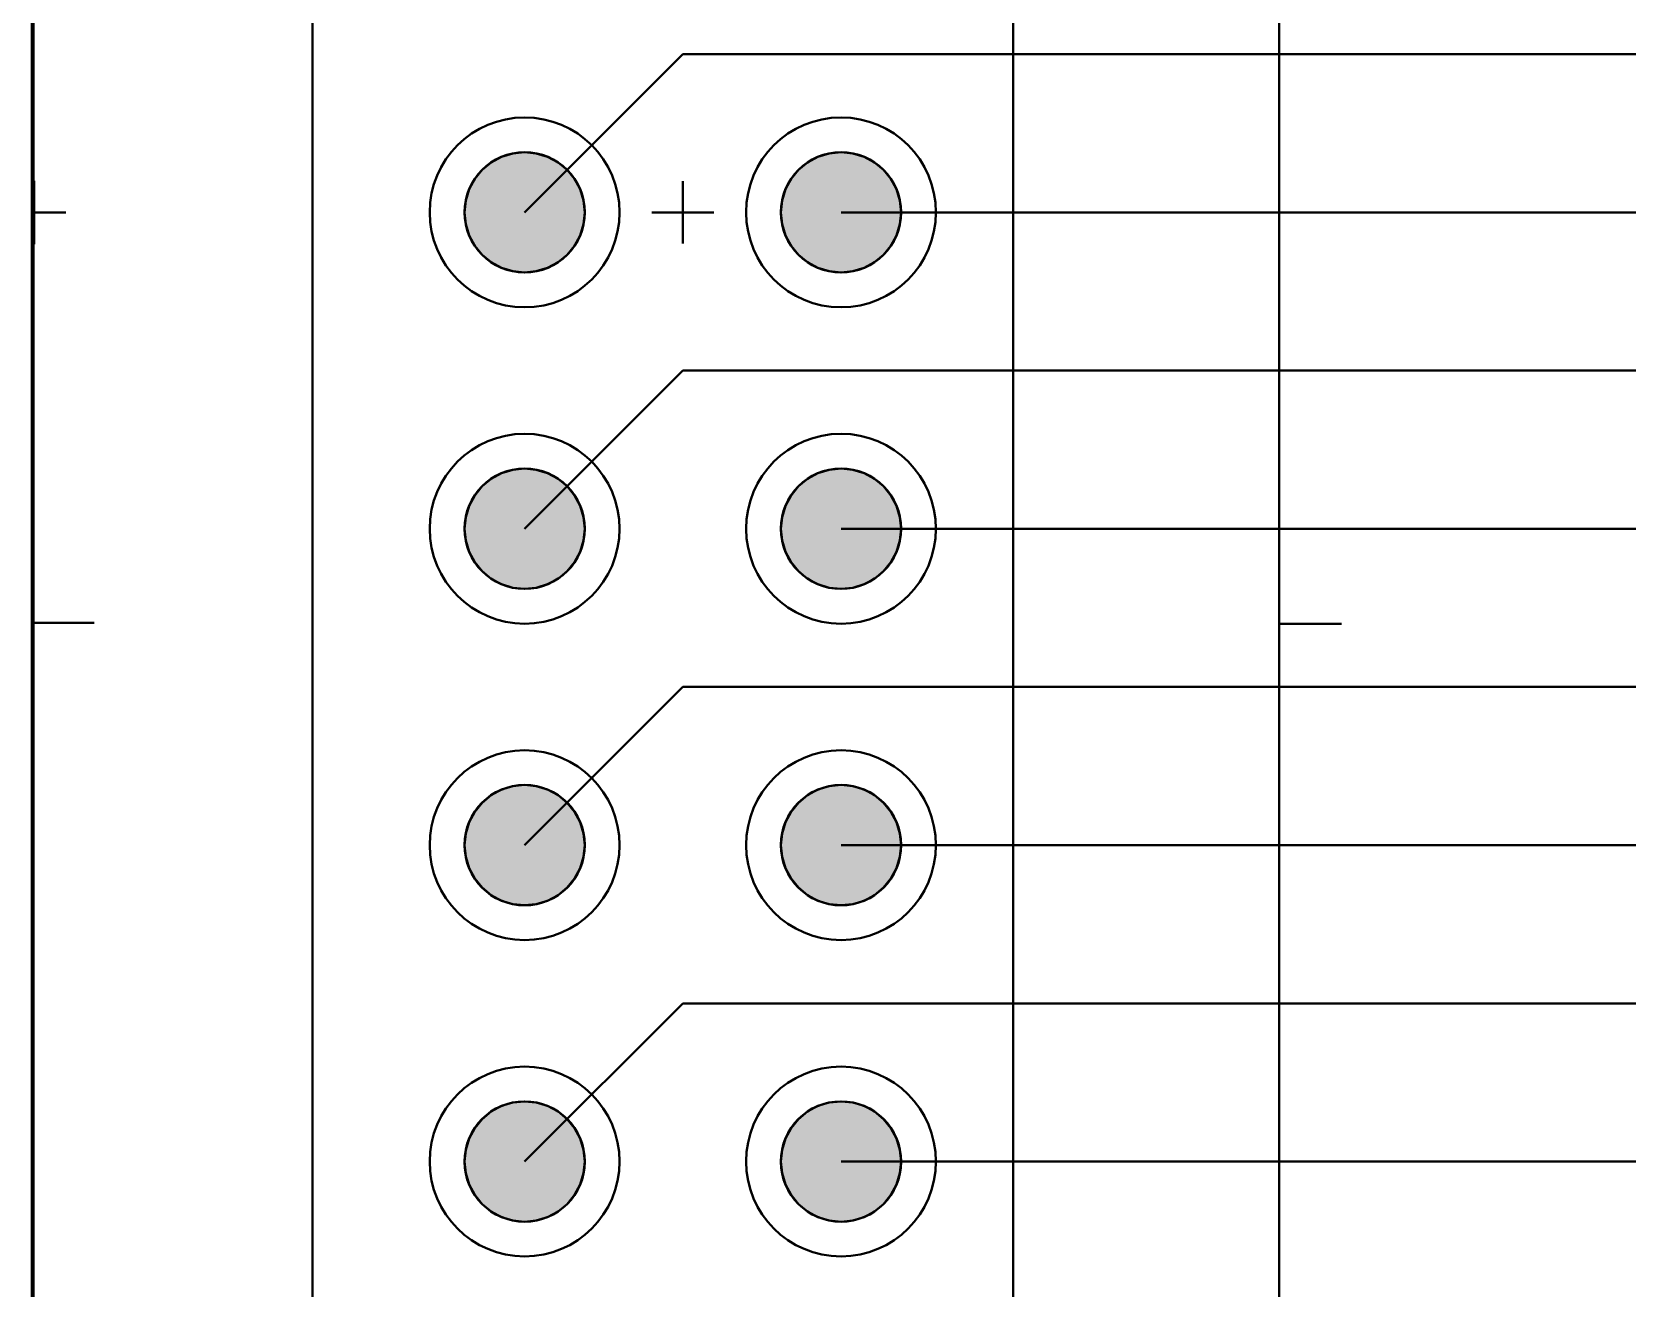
# Model space of a CAD drawing. Header units: millimetres. Extents: x 3 to 68, y 3.3 to 83.4.
# Drawn here: x 2.96 to 15.77, y 38 to 48.08 of the extents above; entities that cross this region are included whole.
import ezdxf

# ---------------------------------------------------------------- set-up
doc = ezdxf.new("R2010")
doc.units = ezdxf.units.MM
for name, color, linetype in [('bottom_copper', 7, 'Continuous'), ('bottom_silk', 7, 'Continuous'), ('drill_plated', 7, 'Continuous'), ('outline', 7, 'Continuous'), ('top_copper', 7, 'Continuous'), ('top_silk', 7, 'Continuous')]:
    doc.layers.add(name, color=color, linetype=linetype)

msp = doc.modelspace()

# ---------------------------------------------------------------- hatches: boundary and pattern name
at = {"layer": 'bottom_copper', "lineweight": 40}
for points in [[(7.389, 46.542), (7.362, 46.451), (7.317, 46.368), (7.257, 46.295), (7.184, 46.235), (7.101, 46.19), (7.01, 46.163), (6.916, 46.153), (6.822, 46.163), (6.731, 46.19), (6.648, 46.235), (6.575, 46.295), (6.515, 46.368), (6.47, 46.451), (6.443, 46.542), (6.433, 46.636), (6.443, 46.73), (6.47, 46.821), (6.515, 46.904), (6.575, 46.977), (6.648, 47.037), (6.731, 47.082), (6.822, 47.109), (6.916, 47.119), (7.01, 47.109), (7.101, 47.082), (7.184, 47.037), (7.257, 46.977), (7.317, 46.904), (7.362, 46.821), (7.389, 46.73), (7.399, 46.636), (7.389, 46.542)], [(9.929, 46.542), (9.902, 46.451), (9.857, 46.368), (9.797, 46.295), (9.724, 46.235), (9.641, 46.19), (9.55, 46.163), (9.456, 46.153), (9.362, 46.163), (9.271, 46.19), (9.188, 46.235), (9.115, 46.295), (9.055, 46.368), (9.01, 46.451), (8.983, 46.542), (8.973, 46.636), (8.983, 46.73), (9.01, 46.821), (9.055, 46.904), (9.115, 46.977), (9.188, 47.037), (9.271, 47.082), (9.362, 47.109), (9.456, 47.119), (9.55, 47.109), (9.641, 47.082), (9.724, 47.037), (9.797, 46.977), (9.857, 46.904), (9.902, 46.821), (9.929, 46.73), (9.939, 46.636), (9.929, 46.542)], [(7.389, 44.002), (7.362, 43.911), (7.317, 43.828), (7.257, 43.755), (7.184, 43.695), (7.101, 43.65), (7.01, 43.623), (6.916, 43.613), (6.822, 43.623), (6.731, 43.65), (6.648, 43.695), (6.575, 43.755), (6.515, 43.828), (6.47, 43.911), (6.443, 44.002), (6.433, 44.096), (6.443, 44.19), (6.47, 44.281), (6.515, 44.364), (6.575, 44.437), (6.648, 44.497), (6.731, 44.542), (6.822, 44.569), (6.916, 44.579), (7.01, 44.569), (7.101, 44.542), (7.184, 44.497), (7.257, 44.437), (7.317, 44.364), (7.362, 44.281), (7.389, 44.19), (7.399, 44.096), (7.389, 44.002)], [(9.929, 44.002), (9.902, 43.911), (9.857, 43.828), (9.797, 43.755), (9.724, 43.695), (9.641, 43.65), (9.55, 43.623), (9.456, 43.613), (9.362, 43.623), (9.271, 43.65), (9.188, 43.695), (9.115, 43.755), (9.055, 43.828), (9.01, 43.911), (8.983, 44.002), (8.973, 44.096), (8.983, 44.19), (9.01, 44.281), (9.055, 44.364), (9.115, 44.437), (9.188, 44.497), (9.271, 44.542), (9.362, 44.569), (9.456, 44.579), (9.55, 44.569), (9.641, 44.542), (9.724, 44.497), (9.797, 44.437), (9.857, 44.364), (9.902, 44.281), (9.929, 44.19), (9.939, 44.096), (9.929, 44.002)], [(7.389, 41.462), (7.362, 41.371), (7.317, 41.288), (7.257, 41.215), (7.184, 41.155), (7.101, 41.11), (7.01, 41.083), (6.916, 41.073), (6.822, 41.083), (6.731, 41.11), (6.648, 41.155), (6.575, 41.215), (6.515, 41.288), (6.47, 41.371), (6.443, 41.462), (6.433, 41.556), (6.443, 41.65), (6.47, 41.741), (6.515, 41.824), (6.575, 41.897), (6.648, 41.957), (6.731, 42.002), (6.822, 42.029), (6.916, 42.039), (7.01, 42.029), (7.101, 42.002), (7.184, 41.957), (7.257, 41.897), (7.317, 41.824), (7.362, 41.741), (7.389, 41.65), (7.399, 41.556), (7.389, 41.462)], [(9.929, 41.462), (9.902, 41.371), (9.857, 41.288), (9.797, 41.215), (9.724, 41.155), (9.641, 41.11), (9.55, 41.083), (9.456, 41.073), (9.362, 41.083), (9.271, 41.11), (9.188, 41.155), (9.115, 41.215), (9.055, 41.288), (9.01, 41.371), (8.983, 41.462), (8.973, 41.556), (8.983, 41.65), (9.01, 41.741), (9.055, 41.824), (9.115, 41.897), (9.188, 41.957), (9.271, 42.002), (9.362, 42.029), (9.456, 42.039), (9.55, 42.029), (9.641, 42.002), (9.724, 41.957), (9.797, 41.897), (9.857, 41.824), (9.902, 41.741), (9.929, 41.65), (9.939, 41.556), (9.929, 41.462)], [(7.389, 38.922), (7.362, 38.831), (7.317, 38.748), (7.257, 38.675), (7.184, 38.615), (7.101, 38.57), (7.01, 38.543), (6.916, 38.533), (6.822, 38.543), (6.731, 38.57), (6.648, 38.615), (6.575, 38.675), (6.515, 38.748), (6.47, 38.831), (6.443, 38.922), (6.433, 39.016), (6.443, 39.11), (6.47, 39.201), (6.515, 39.284), (6.575, 39.357), (6.648, 39.417), (6.731, 39.462), (6.822, 39.489), (6.916, 39.499), (7.01, 39.489), (7.101, 39.462), (7.184, 39.417), (7.257, 39.357), (7.317, 39.284), (7.362, 39.201), (7.389, 39.11), (7.399, 39.016), (7.389, 38.922)], [(9.929, 38.922), (9.902, 38.831), (9.857, 38.748), (9.797, 38.675), (9.724, 38.615), (9.641, 38.57), (9.55, 38.543), (9.456, 38.533), (9.362, 38.543), (9.271, 38.57), (9.188, 38.615), (9.115, 38.675), (9.055, 38.748), (9.01, 38.831), (8.983, 38.922), (8.973, 39.016), (8.983, 39.11), (9.01, 39.201), (9.055, 39.284), (9.115, 39.357), (9.188, 39.417), (9.271, 39.462), (9.362, 39.489), (9.456, 39.499), (9.55, 39.489), (9.641, 39.462), (9.724, 39.417), (9.797, 39.357), (9.857, 39.284), (9.902, 39.201), (9.929, 39.11), (9.939, 39.016), (9.929, 38.922)]]:
    msp.add_hatch(color=7, dxfattribs=at).paths.add_polyline_path(points, flags=0)
at = {"layer": 'drill_plated', "lineweight": 40}
for points in [[(7.389, 46.542), (7.362, 46.451), (7.317, 46.368), (7.257, 46.295), (7.184, 46.235), (7.101, 46.19), (7.01, 46.163), (6.916, 46.153), (6.822, 46.163), (6.731, 46.19), (6.648, 46.235), (6.575, 46.295), (6.515, 46.368), (6.47, 46.451), (6.443, 46.542), (6.433, 46.636), (6.443, 46.73), (6.47, 46.821), (6.515, 46.904), (6.575, 46.977), (6.648, 47.037), (6.731, 47.082), (6.822, 47.109), (6.916, 47.119), (7.01, 47.109), (7.101, 47.082), (7.184, 47.037), (7.257, 46.977), (7.317, 46.904), (7.362, 46.821), (7.389, 46.73), (7.399, 46.636), (7.389, 46.542)], [(9.929, 46.542), (9.902, 46.451), (9.857, 46.368), (9.797, 46.295), (9.724, 46.235), (9.641, 46.19), (9.55, 46.163), (9.456, 46.153), (9.362, 46.163), (9.271, 46.19), (9.188, 46.235), (9.115, 46.295), (9.055, 46.368), (9.01, 46.451), (8.983, 46.542), (8.973, 46.636), (8.983, 46.73), (9.01, 46.821), (9.055, 46.904), (9.115, 46.977), (9.188, 47.037), (9.271, 47.082), (9.362, 47.109), (9.456, 47.119), (9.55, 47.109), (9.641, 47.082), (9.724, 47.037), (9.797, 46.977), (9.857, 46.904), (9.902, 46.821), (9.929, 46.73), (9.939, 46.636), (9.929, 46.542)], [(7.389, 44.002), (7.362, 43.911), (7.317, 43.828), (7.257, 43.755), (7.184, 43.695), (7.101, 43.65), (7.01, 43.623), (6.916, 43.613), (6.822, 43.623), (6.731, 43.65), (6.648, 43.695), (6.575, 43.755), (6.515, 43.828), (6.47, 43.911), (6.443, 44.002), (6.433, 44.096), (6.443, 44.19), (6.47, 44.281), (6.515, 44.364), (6.575, 44.437), (6.648, 44.497), (6.731, 44.542), (6.822, 44.569), (6.916, 44.579), (7.01, 44.569), (7.101, 44.542), (7.184, 44.497), (7.257, 44.437), (7.317, 44.364), (7.362, 44.281), (7.389, 44.19), (7.399, 44.096), (7.389, 44.002)], [(9.929, 44.002), (9.902, 43.911), (9.857, 43.828), (9.797, 43.755), (9.724, 43.695), (9.641, 43.65), (9.55, 43.623), (9.456, 43.613), (9.362, 43.623), (9.271, 43.65), (9.188, 43.695), (9.115, 43.755), (9.055, 43.828), (9.01, 43.911), (8.983, 44.002), (8.973, 44.096), (8.983, 44.19), (9.01, 44.281), (9.055, 44.364), (9.115, 44.437), (9.188, 44.497), (9.271, 44.542), (9.362, 44.569), (9.456, 44.579), (9.55, 44.569), (9.641, 44.542), (9.724, 44.497), (9.797, 44.437), (9.857, 44.364), (9.902, 44.281), (9.929, 44.19), (9.939, 44.096), (9.929, 44.002)], [(7.389, 41.462), (7.362, 41.371), (7.317, 41.288), (7.257, 41.215), (7.184, 41.155), (7.101, 41.11), (7.01, 41.083), (6.916, 41.073), (6.822, 41.083), (6.731, 41.11), (6.648, 41.155), (6.575, 41.215), (6.515, 41.288), (6.47, 41.371), (6.443, 41.462), (6.433, 41.556), (6.443, 41.65), (6.47, 41.741), (6.515, 41.824), (6.575, 41.897), (6.648, 41.957), (6.731, 42.002), (6.822, 42.029), (6.916, 42.039), (7.01, 42.029), (7.101, 42.002), (7.184, 41.957), (7.257, 41.897), (7.317, 41.824), (7.362, 41.741), (7.389, 41.65), (7.399, 41.556), (7.389, 41.462)], [(9.929, 41.462), (9.902, 41.371), (9.857, 41.288), (9.797, 41.215), (9.724, 41.155), (9.641, 41.11), (9.55, 41.083), (9.456, 41.073), (9.362, 41.083), (9.271, 41.11), (9.188, 41.155), (9.115, 41.215), (9.055, 41.288), (9.01, 41.371), (8.983, 41.462), (8.973, 41.556), (8.983, 41.65), (9.01, 41.741), (9.055, 41.824), (9.115, 41.897), (9.188, 41.957), (9.271, 42.002), (9.362, 42.029), (9.456, 42.039), (9.55, 42.029), (9.641, 42.002), (9.724, 41.957), (9.797, 41.897), (9.857, 41.824), (9.902, 41.741), (9.929, 41.65), (9.939, 41.556), (9.929, 41.462)], [(7.389, 38.922), (7.362, 38.831), (7.317, 38.748), (7.257, 38.675), (7.184, 38.615), (7.101, 38.57), (7.01, 38.543), (6.916, 38.533), (6.822, 38.543), (6.731, 38.57), (6.648, 38.615), (6.575, 38.675), (6.515, 38.748), (6.47, 38.831), (6.443, 38.922), (6.433, 39.016), (6.443, 39.11), (6.47, 39.201), (6.515, 39.284), (6.575, 39.357), (6.648, 39.417), (6.731, 39.462), (6.822, 39.489), (6.916, 39.499), (7.01, 39.489), (7.101, 39.462), (7.184, 39.417), (7.257, 39.357), (7.317, 39.284), (7.362, 39.201), (7.389, 39.11), (7.399, 39.016), (7.389, 38.922)], [(9.929, 38.922), (9.902, 38.831), (9.857, 38.748), (9.797, 38.675), (9.724, 38.615), (9.641, 38.57), (9.55, 38.543), (9.456, 38.533), (9.362, 38.543), (9.271, 38.57), (9.188, 38.615), (9.115, 38.675), (9.055, 38.748), (9.01, 38.831), (8.983, 38.922), (8.973, 39.016), (8.983, 39.11), (9.01, 39.201), (9.055, 39.284), (9.115, 39.357), (9.188, 39.417), (9.271, 39.462), (9.362, 39.489), (9.456, 39.499), (9.55, 39.489), (9.641, 39.462), (9.724, 39.417), (9.797, 39.357), (9.857, 39.284), (9.902, 39.201), (9.929, 39.11), (9.939, 39.016), (9.929, 38.922)]]:
    msp.add_hatch(color=7, dxfattribs=at).paths.add_polyline_path(points, flags=0)
at = {"layer": 'top_copper', "lineweight": 40}
for points in [[(7.389, 46.542), (7.362, 46.451), (7.317, 46.368), (7.257, 46.295), (7.184, 46.235), (7.101, 46.19), (7.01, 46.163), (6.916, 46.153), (6.822, 46.163), (6.731, 46.19), (6.648, 46.235), (6.575, 46.295), (6.515, 46.368), (6.47, 46.451), (6.443, 46.542), (6.433, 46.636), (6.443, 46.73), (6.47, 46.821), (6.515, 46.904), (6.575, 46.977), (6.648, 47.037), (6.731, 47.082), (6.822, 47.109), (6.916, 47.119), (7.01, 47.109), (7.101, 47.082), (7.184, 47.037), (7.257, 46.977), (7.317, 46.904), (7.362, 46.821), (7.389, 46.73), (7.399, 46.636), (7.389, 46.542)], [(9.929, 46.542), (9.902, 46.451), (9.857, 46.368), (9.797, 46.295), (9.724, 46.235), (9.641, 46.19), (9.55, 46.163), (9.456, 46.153), (9.362, 46.163), (9.271, 46.19), (9.188, 46.235), (9.115, 46.295), (9.055, 46.368), (9.01, 46.451), (8.983, 46.542), (8.973, 46.636), (8.983, 46.73), (9.01, 46.821), (9.055, 46.904), (9.115, 46.977), (9.188, 47.037), (9.271, 47.082), (9.362, 47.109), (9.456, 47.119), (9.55, 47.109), (9.641, 47.082), (9.724, 47.037), (9.797, 46.977), (9.857, 46.904), (9.902, 46.821), (9.929, 46.73), (9.939, 46.636), (9.929, 46.542)], [(7.389, 44.002), (7.362, 43.911), (7.317, 43.828), (7.257, 43.755), (7.184, 43.695), (7.101, 43.65), (7.01, 43.623), (6.916, 43.613), (6.822, 43.623), (6.731, 43.65), (6.648, 43.695), (6.575, 43.755), (6.515, 43.828), (6.47, 43.911), (6.443, 44.002), (6.433, 44.096), (6.443, 44.19), (6.47, 44.281), (6.515, 44.364), (6.575, 44.437), (6.648, 44.497), (6.731, 44.542), (6.822, 44.569), (6.916, 44.579), (7.01, 44.569), (7.101, 44.542), (7.184, 44.497), (7.257, 44.437), (7.317, 44.364), (7.362, 44.281), (7.389, 44.19), (7.399, 44.096), (7.389, 44.002)], [(9.929, 44.002), (9.902, 43.911), (9.857, 43.828), (9.797, 43.755), (9.724, 43.695), (9.641, 43.65), (9.55, 43.623), (9.456, 43.613), (9.362, 43.623), (9.271, 43.65), (9.188, 43.695), (9.115, 43.755), (9.055, 43.828), (9.01, 43.911), (8.983, 44.002), (8.973, 44.096), (8.983, 44.19), (9.01, 44.281), (9.055, 44.364), (9.115, 44.437), (9.188, 44.497), (9.271, 44.542), (9.362, 44.569), (9.456, 44.579), (9.55, 44.569), (9.641, 44.542), (9.724, 44.497), (9.797, 44.437), (9.857, 44.364), (9.902, 44.281), (9.929, 44.19), (9.939, 44.096), (9.929, 44.002)], [(7.389, 41.462), (7.362, 41.371), (7.317, 41.288), (7.257, 41.215), (7.184, 41.155), (7.101, 41.11), (7.01, 41.083), (6.916, 41.073), (6.822, 41.083), (6.731, 41.11), (6.648, 41.155), (6.575, 41.215), (6.515, 41.288), (6.47, 41.371), (6.443, 41.462), (6.433, 41.556), (6.443, 41.65), (6.47, 41.741), (6.515, 41.824), (6.575, 41.897), (6.648, 41.957), (6.731, 42.002), (6.822, 42.029), (6.916, 42.039), (7.01, 42.029), (7.101, 42.002), (7.184, 41.957), (7.257, 41.897), (7.317, 41.824), (7.362, 41.741), (7.389, 41.65), (7.399, 41.556), (7.389, 41.462)], [(9.929, 41.462), (9.902, 41.371), (9.857, 41.288), (9.797, 41.215), (9.724, 41.155), (9.641, 41.11), (9.55, 41.083), (9.456, 41.073), (9.362, 41.083), (9.271, 41.11), (9.188, 41.155), (9.115, 41.215), (9.055, 41.288), (9.01, 41.371), (8.983, 41.462), (8.973, 41.556), (8.983, 41.65), (9.01, 41.741), (9.055, 41.824), (9.115, 41.897), (9.188, 41.957), (9.271, 42.002), (9.362, 42.029), (9.456, 42.039), (9.55, 42.029), (9.641, 42.002), (9.724, 41.957), (9.797, 41.897), (9.857, 41.824), (9.902, 41.741), (9.929, 41.65), (9.939, 41.556), (9.929, 41.462)], [(7.389, 38.922), (7.362, 38.831), (7.317, 38.748), (7.257, 38.675), (7.184, 38.615), (7.101, 38.57), (7.01, 38.543), (6.916, 38.533), (6.822, 38.543), (6.731, 38.57), (6.648, 38.615), (6.575, 38.675), (6.515, 38.748), (6.47, 38.831), (6.443, 38.922), (6.433, 39.016), (6.443, 39.11), (6.47, 39.201), (6.515, 39.284), (6.575, 39.357), (6.648, 39.417), (6.731, 39.462), (6.822, 39.489), (6.916, 39.499), (7.01, 39.489), (7.101, 39.462), (7.184, 39.417), (7.257, 39.357), (7.317, 39.284), (7.362, 39.201), (7.389, 39.11), (7.399, 39.016), (7.389, 38.922)], [(9.929, 38.922), (9.902, 38.831), (9.857, 38.748), (9.797, 38.675), (9.724, 38.615), (9.641, 38.57), (9.55, 38.543), (9.456, 38.533), (9.362, 38.543), (9.271, 38.57), (9.188, 38.615), (9.115, 38.675), (9.055, 38.748), (9.01, 38.831), (8.983, 38.922), (8.973, 39.016), (8.983, 39.11), (9.01, 39.201), (9.055, 39.284), (9.115, 39.357), (9.188, 39.417), (9.271, 39.462), (9.362, 39.489), (9.456, 39.499), (9.55, 39.489), (9.641, 39.462), (9.724, 39.417), (9.797, 39.357), (9.857, 39.284), (9.902, 39.201), (9.929, 39.11), (9.939, 39.016), (9.929, 38.922)]]:
    msp.add_hatch(color=7, dxfattribs=at).paths.add_polyline_path(points, flags=0)

# ---------------------------------------------------------------- linework, layer by layer
at = {"layer": 'bottom_copper', "color": 7, "lineweight": 40}
for points in [[(7.389, 46.542), (7.362, 46.451), (7.317, 46.368), (7.257, 46.295), (7.184, 46.235), (7.101, 46.19), (7.01, 46.163), (6.916, 46.153), (6.822, 46.163), (6.731, 46.19), (6.648, 46.235), (6.575, 46.295), (6.515, 46.368), (6.47, 46.451), (6.443, 46.542), (6.433, 46.636), (6.443, 46.73), (6.47, 46.821), (6.515, 46.904), (6.575, 46.977), (6.648, 47.037), (6.731, 47.082), (6.822, 47.109), (6.916, 47.119), (7.01, 47.109), (7.101, 47.082), (7.184, 47.037), (7.257, 46.977), (7.317, 46.904), (7.362, 46.821), (7.389, 46.73), (7.399, 46.636), (7.389, 46.542)], [(9.929, 46.542), (9.902, 46.451), (9.857, 46.368), (9.797, 46.295), (9.724, 46.235), (9.641, 46.19), (9.55, 46.163), (9.456, 46.153), (9.362, 46.163), (9.271, 46.19), (9.188, 46.235), (9.115, 46.295), (9.055, 46.368), (9.01, 46.451), (8.983, 46.542), (8.973, 46.636), (8.983, 46.73), (9.01, 46.821), (9.055, 46.904), (9.115, 46.977), (9.188, 47.037), (9.271, 47.082), (9.362, 47.109), (9.456, 47.119), (9.55, 47.109), (9.641, 47.082), (9.724, 47.037), (9.797, 46.977), (9.857, 46.904), (9.902, 46.821), (9.929, 46.73), (9.939, 46.636), (9.929, 46.542)], [(7.389, 44.002), (7.362, 43.911), (7.317, 43.828), (7.257, 43.755), (7.184, 43.695), (7.101, 43.65), (7.01, 43.623), (6.916, 43.613), (6.822, 43.623), (6.731, 43.65), (6.648, 43.695), (6.575, 43.755), (6.515, 43.828), (6.47, 43.911), (6.443, 44.002), (6.433, 44.096), (6.443, 44.19), (6.47, 44.281), (6.515, 44.364), (6.575, 44.437), (6.648, 44.497), (6.731, 44.542), (6.822, 44.569), (6.916, 44.579), (7.01, 44.569), (7.101, 44.542), (7.184, 44.497), (7.257, 44.437), (7.317, 44.364), (7.362, 44.281), (7.389, 44.19), (7.399, 44.096), (7.389, 44.002)], [(9.929, 44.002), (9.902, 43.911), (9.857, 43.828), (9.797, 43.755), (9.724, 43.695), (9.641, 43.65), (9.55, 43.623), (9.456, 43.613), (9.362, 43.623), (9.271, 43.65), (9.188, 43.695), (9.115, 43.755), (9.055, 43.828), (9.01, 43.911), (8.983, 44.002), (8.973, 44.096), (8.983, 44.19), (9.01, 44.281), (9.055, 44.364), (9.115, 44.437), (9.188, 44.497), (9.271, 44.542), (9.362, 44.569), (9.456, 44.579), (9.55, 44.569), (9.641, 44.542), (9.724, 44.497), (9.797, 44.437), (9.857, 44.364), (9.902, 44.281), (9.929, 44.19), (9.939, 44.096), (9.929, 44.002)], [(7.389, 41.462), (7.362, 41.371), (7.317, 41.288), (7.257, 41.215), (7.184, 41.155), (7.101, 41.11), (7.01, 41.083), (6.916, 41.073), (6.822, 41.083), (6.731, 41.11), (6.648, 41.155), (6.575, 41.215), (6.515, 41.288), (6.47, 41.371), (6.443, 41.462), (6.433, 41.556), (6.443, 41.65), (6.47, 41.741), (6.515, 41.824), (6.575, 41.897), (6.648, 41.957), (6.731, 42.002), (6.822, 42.029), (6.916, 42.039), (7.01, 42.029), (7.101, 42.002), (7.184, 41.957), (7.257, 41.897), (7.317, 41.824), (7.362, 41.741), (7.389, 41.65), (7.399, 41.556), (7.389, 41.462)], [(9.929, 41.462), (9.902, 41.371), (9.857, 41.288), (9.797, 41.215), (9.724, 41.155), (9.641, 41.11), (9.55, 41.083), (9.456, 41.073), (9.362, 41.083), (9.271, 41.11), (9.188, 41.155), (9.115, 41.215), (9.055, 41.288), (9.01, 41.371), (8.983, 41.462), (8.973, 41.556), (8.983, 41.65), (9.01, 41.741), (9.055, 41.824), (9.115, 41.897), (9.188, 41.957), (9.271, 42.002), (9.362, 42.029), (9.456, 42.039), (9.55, 42.029), (9.641, 42.002), (9.724, 41.957), (9.797, 41.897), (9.857, 41.824), (9.902, 41.741), (9.929, 41.65), (9.939, 41.556), (9.929, 41.462)], [(7.389, 38.922), (7.362, 38.831), (7.317, 38.748), (7.257, 38.675), (7.184, 38.615), (7.101, 38.57), (7.01, 38.543), (6.916, 38.533), (6.822, 38.543), (6.731, 38.57), (6.648, 38.615), (6.575, 38.675), (6.515, 38.748), (6.47, 38.831), (6.443, 38.922), (6.433, 39.016), (6.443, 39.11), (6.47, 39.201), (6.515, 39.284), (6.575, 39.357), (6.648, 39.417), (6.731, 39.462), (6.822, 39.489), (6.916, 39.499), (7.01, 39.489), (7.101, 39.462), (7.184, 39.417), (7.257, 39.357), (7.317, 39.284), (7.362, 39.201), (7.389, 39.11), (7.399, 39.016), (7.389, 38.922)], [(9.929, 38.922), (9.902, 38.831), (9.857, 38.748), (9.797, 38.675), (9.724, 38.615), (9.641, 38.57), (9.55, 38.543), (9.456, 38.533), (9.362, 38.543), (9.271, 38.57), (9.188, 38.615), (9.115, 38.675), (9.055, 38.748), (9.01, 38.831), (8.983, 38.922), (8.973, 39.016), (8.983, 39.11), (9.01, 39.201), (9.055, 39.284), (9.115, 39.357), (9.188, 39.417), (9.271, 39.462), (9.362, 39.489), (9.456, 39.499), (9.55, 39.489), (9.641, 39.462), (9.724, 39.417), (9.797, 39.357), (9.857, 39.284), (9.902, 39.201), (9.929, 39.11), (9.939, 39.016), (9.929, 38.922)]]:
    msp.add_lwpolyline(points, close=True, dxfattribs=at)
for centre, major_axis in [((6.916, 46.636), (0.762, 0)), ((9.456, 46.636), (0.762, 0)), ((6.916, 46.636), (0.483, 0)), ((9.456, 46.636), (0.483, 0)), ((6.916, 44.096), (0.762, 0)), ((9.456, 44.096), (0.762, 0)), ((6.916, 44.096), (0.483, 0)), ((9.456, 44.096), (0.483, 0)), ((6.916, 41.556), (0.762, 0)), ((9.456, 41.556), (0.762, 0)), ((6.916, 41.556), (0.483, 0)), ((9.456, 41.556), (0.483, 0)), ((6.916, 39.016), (0.762, 0)), ((9.456, 39.016), (0.762, 0)), ((6.916, 39.016), (0.483, 0)), ((9.456, 39.016), (0.483, 0))]:
    msp.add_ellipse(centre, major_axis=major_axis, ratio=1, dxfattribs=at)
at = {"layer": 'bottom_silk', "color": 7, "lineweight": 40}
for p, q in [((2.974, 83.364), (2.974, 3.364)), ((5.214, 65.686), (5.214, 27.586)), ((10.838, 65.696), (10.838, 27.596)), ((2.979, 46.89), (2.979, 46.382)), ((8.186, 46.886), (8.186, 46.386)), ((2.979, 46.636), (3.233, 46.636)), ((7.936, 46.636), (8.436, 46.636))]:
    msp.add_line(p, q, dxfattribs=at)
at = {"layer": 'drill_plated', "color": 7, "lineweight": 40}
for points in [[(7.389, 46.542), (7.362, 46.451), (7.317, 46.368), (7.257, 46.295), (7.184, 46.235), (7.101, 46.19), (7.01, 46.163), (6.916, 46.153), (6.822, 46.163), (6.731, 46.19), (6.648, 46.235), (6.575, 46.295), (6.515, 46.368), (6.47, 46.451), (6.443, 46.542), (6.433, 46.636), (6.443, 46.73), (6.47, 46.821), (6.515, 46.904), (6.575, 46.977), (6.648, 47.037), (6.731, 47.082), (6.822, 47.109), (6.916, 47.119), (7.01, 47.109), (7.101, 47.082), (7.184, 47.037), (7.257, 46.977), (7.317, 46.904), (7.362, 46.821), (7.389, 46.73), (7.399, 46.636), (7.389, 46.542)], [(9.929, 46.542), (9.902, 46.451), (9.857, 46.368), (9.797, 46.295), (9.724, 46.235), (9.641, 46.19), (9.55, 46.163), (9.456, 46.153), (9.362, 46.163), (9.271, 46.19), (9.188, 46.235), (9.115, 46.295), (9.055, 46.368), (9.01, 46.451), (8.983, 46.542), (8.973, 46.636), (8.983, 46.73), (9.01, 46.821), (9.055, 46.904), (9.115, 46.977), (9.188, 47.037), (9.271, 47.082), (9.362, 47.109), (9.456, 47.119), (9.55, 47.109), (9.641, 47.082), (9.724, 47.037), (9.797, 46.977), (9.857, 46.904), (9.902, 46.821), (9.929, 46.73), (9.939, 46.636), (9.929, 46.542)], [(7.389, 44.002), (7.362, 43.911), (7.317, 43.828), (7.257, 43.755), (7.184, 43.695), (7.101, 43.65), (7.01, 43.623), (6.916, 43.613), (6.822, 43.623), (6.731, 43.65), (6.648, 43.695), (6.575, 43.755), (6.515, 43.828), (6.47, 43.911), (6.443, 44.002), (6.433, 44.096), (6.443, 44.19), (6.47, 44.281), (6.515, 44.364), (6.575, 44.437), (6.648, 44.497), (6.731, 44.542), (6.822, 44.569), (6.916, 44.579), (7.01, 44.569), (7.101, 44.542), (7.184, 44.497), (7.257, 44.437), (7.317, 44.364), (7.362, 44.281), (7.389, 44.19), (7.399, 44.096), (7.389, 44.002)], [(9.929, 44.002), (9.902, 43.911), (9.857, 43.828), (9.797, 43.755), (9.724, 43.695), (9.641, 43.65), (9.55, 43.623), (9.456, 43.613), (9.362, 43.623), (9.271, 43.65), (9.188, 43.695), (9.115, 43.755), (9.055, 43.828), (9.01, 43.911), (8.983, 44.002), (8.973, 44.096), (8.983, 44.19), (9.01, 44.281), (9.055, 44.364), (9.115, 44.437), (9.188, 44.497), (9.271, 44.542), (9.362, 44.569), (9.456, 44.579), (9.55, 44.569), (9.641, 44.542), (9.724, 44.497), (9.797, 44.437), (9.857, 44.364), (9.902, 44.281), (9.929, 44.19), (9.939, 44.096), (9.929, 44.002)], [(7.389, 41.462), (7.362, 41.371), (7.317, 41.288), (7.257, 41.215), (7.184, 41.155), (7.101, 41.11), (7.01, 41.083), (6.916, 41.073), (6.822, 41.083), (6.731, 41.11), (6.648, 41.155), (6.575, 41.215), (6.515, 41.288), (6.47, 41.371), (6.443, 41.462), (6.433, 41.556), (6.443, 41.65), (6.47, 41.741), (6.515, 41.824), (6.575, 41.897), (6.648, 41.957), (6.731, 42.002), (6.822, 42.029), (6.916, 42.039), (7.01, 42.029), (7.101, 42.002), (7.184, 41.957), (7.257, 41.897), (7.317, 41.824), (7.362, 41.741), (7.389, 41.65), (7.399, 41.556), (7.389, 41.462)], [(9.929, 41.462), (9.902, 41.371), (9.857, 41.288), (9.797, 41.215), (9.724, 41.155), (9.641, 41.11), (9.55, 41.083), (9.456, 41.073), (9.362, 41.083), (9.271, 41.11), (9.188, 41.155), (9.115, 41.215), (9.055, 41.288), (9.01, 41.371), (8.983, 41.462), (8.973, 41.556), (8.983, 41.65), (9.01, 41.741), (9.055, 41.824), (9.115, 41.897), (9.188, 41.957), (9.271, 42.002), (9.362, 42.029), (9.456, 42.039), (9.55, 42.029), (9.641, 42.002), (9.724, 41.957), (9.797, 41.897), (9.857, 41.824), (9.902, 41.741), (9.929, 41.65), (9.939, 41.556), (9.929, 41.462)], [(7.389, 38.922), (7.362, 38.831), (7.317, 38.748), (7.257, 38.675), (7.184, 38.615), (7.101, 38.57), (7.01, 38.543), (6.916, 38.533), (6.822, 38.543), (6.731, 38.57), (6.648, 38.615), (6.575, 38.675), (6.515, 38.748), (6.47, 38.831), (6.443, 38.922), (6.433, 39.016), (6.443, 39.11), (6.47, 39.201), (6.515, 39.284), (6.575, 39.357), (6.648, 39.417), (6.731, 39.462), (6.822, 39.489), (6.916, 39.499), (7.01, 39.489), (7.101, 39.462), (7.184, 39.417), (7.257, 39.357), (7.317, 39.284), (7.362, 39.201), (7.389, 39.11), (7.399, 39.016), (7.389, 38.922)], [(9.929, 38.922), (9.902, 38.831), (9.857, 38.748), (9.797, 38.675), (9.724, 38.615), (9.641, 38.57), (9.55, 38.543), (9.456, 38.533), (9.362, 38.543), (9.271, 38.57), (9.188, 38.615), (9.115, 38.675), (9.055, 38.748), (9.01, 38.831), (8.983, 38.922), (8.973, 39.016), (8.983, 39.11), (9.01, 39.201), (9.055, 39.284), (9.115, 39.357), (9.188, 39.417), (9.271, 39.462), (9.362, 39.489), (9.456, 39.499), (9.55, 39.489), (9.641, 39.462), (9.724, 39.417), (9.797, 39.357), (9.857, 39.284), (9.902, 39.201), (9.929, 39.11), (9.939, 39.016), (9.929, 38.922)]]:
    msp.add_lwpolyline(points, close=True, dxfattribs=at)
for centre in [(6.916, 46.636), (9.456, 46.636), (6.916, 44.096), (9.456, 44.096), (6.916, 41.556), (9.456, 41.556), (6.916, 39.016), (9.456, 39.016)]:
    msp.add_ellipse(centre, major_axis=(0.483, 0), ratio=1, dxfattribs=at)
at = {"layer": 'outline', "color": 7, "lineweight": 40}
msp.add_line((2.974, 3.364), (2.974, 83.364), dxfattribs=at)
at = {"layer": 'top_copper', "color": 7, "lineweight": 40}
for p, q in [((8.186, 47.906), (6.916, 46.636)), ((21.648, 47.906), (8.186, 47.906)), ((21.648, 46.636), (9.456, 46.636)), ((8.186, 45.366), (6.916, 44.096)), ((21.902, 45.366), (8.186, 45.366)), ((22.156, 44.096), (9.456, 44.096)), ((8.186, 42.826), (6.916, 41.556)), ((23.172, 42.826), (8.186, 42.826)), ((23.426, 41.556), (9.456, 41.556)), ((8.186, 40.286), (6.916, 39.016)), ((19.362, 40.286), (8.186, 40.286)), ((19.616, 39.016), (9.456, 39.016))]:
    msp.add_line(p, q, dxfattribs=at)
for points in [[(7.389, 46.542), (7.362, 46.451), (7.317, 46.368), (7.257, 46.295), (7.184, 46.235), (7.101, 46.19), (7.01, 46.163), (6.916, 46.153), (6.822, 46.163), (6.731, 46.19), (6.648, 46.235), (6.575, 46.295), (6.515, 46.368), (6.47, 46.451), (6.443, 46.542), (6.433, 46.636), (6.443, 46.73), (6.47, 46.821), (6.515, 46.904), (6.575, 46.977), (6.648, 47.037), (6.731, 47.082), (6.822, 47.109), (6.916, 47.119), (7.01, 47.109), (7.101, 47.082), (7.184, 47.037), (7.257, 46.977), (7.317, 46.904), (7.362, 46.821), (7.389, 46.73), (7.399, 46.636), (7.389, 46.542)], [(9.929, 46.542), (9.902, 46.451), (9.857, 46.368), (9.797, 46.295), (9.724, 46.235), (9.641, 46.19), (9.55, 46.163), (9.456, 46.153), (9.362, 46.163), (9.271, 46.19), (9.188, 46.235), (9.115, 46.295), (9.055, 46.368), (9.01, 46.451), (8.983, 46.542), (8.973, 46.636), (8.983, 46.73), (9.01, 46.821), (9.055, 46.904), (9.115, 46.977), (9.188, 47.037), (9.271, 47.082), (9.362, 47.109), (9.456, 47.119), (9.55, 47.109), (9.641, 47.082), (9.724, 47.037), (9.797, 46.977), (9.857, 46.904), (9.902, 46.821), (9.929, 46.73), (9.939, 46.636), (9.929, 46.542)], [(7.389, 44.002), (7.362, 43.911), (7.317, 43.828), (7.257, 43.755), (7.184, 43.695), (7.101, 43.65), (7.01, 43.623), (6.916, 43.613), (6.822, 43.623), (6.731, 43.65), (6.648, 43.695), (6.575, 43.755), (6.515, 43.828), (6.47, 43.911), (6.443, 44.002), (6.433, 44.096), (6.443, 44.19), (6.47, 44.281), (6.515, 44.364), (6.575, 44.437), (6.648, 44.497), (6.731, 44.542), (6.822, 44.569), (6.916, 44.579), (7.01, 44.569), (7.101, 44.542), (7.184, 44.497), (7.257, 44.437), (7.317, 44.364), (7.362, 44.281), (7.389, 44.19), (7.399, 44.096), (7.389, 44.002)], [(9.929, 44.002), (9.902, 43.911), (9.857, 43.828), (9.797, 43.755), (9.724, 43.695), (9.641, 43.65), (9.55, 43.623), (9.456, 43.613), (9.362, 43.623), (9.271, 43.65), (9.188, 43.695), (9.115, 43.755), (9.055, 43.828), (9.01, 43.911), (8.983, 44.002), (8.973, 44.096), (8.983, 44.19), (9.01, 44.281), (9.055, 44.364), (9.115, 44.437), (9.188, 44.497), (9.271, 44.542), (9.362, 44.569), (9.456, 44.579), (9.55, 44.569), (9.641, 44.542), (9.724, 44.497), (9.797, 44.437), (9.857, 44.364), (9.902, 44.281), (9.929, 44.19), (9.939, 44.096), (9.929, 44.002)], [(7.389, 41.462), (7.362, 41.371), (7.317, 41.288), (7.257, 41.215), (7.184, 41.155), (7.101, 41.11), (7.01, 41.083), (6.916, 41.073), (6.822, 41.083), (6.731, 41.11), (6.648, 41.155), (6.575, 41.215), (6.515, 41.288), (6.47, 41.371), (6.443, 41.462), (6.433, 41.556), (6.443, 41.65), (6.47, 41.741), (6.515, 41.824), (6.575, 41.897), (6.648, 41.957), (6.731, 42.002), (6.822, 42.029), (6.916, 42.039), (7.01, 42.029), (7.101, 42.002), (7.184, 41.957), (7.257, 41.897), (7.317, 41.824), (7.362, 41.741), (7.389, 41.65), (7.399, 41.556), (7.389, 41.462)], [(9.929, 41.462), (9.902, 41.371), (9.857, 41.288), (9.797, 41.215), (9.724, 41.155), (9.641, 41.11), (9.55, 41.083), (9.456, 41.073), (9.362, 41.083), (9.271, 41.11), (9.188, 41.155), (9.115, 41.215), (9.055, 41.288), (9.01, 41.371), (8.983, 41.462), (8.973, 41.556), (8.983, 41.65), (9.01, 41.741), (9.055, 41.824), (9.115, 41.897), (9.188, 41.957), (9.271, 42.002), (9.362, 42.029), (9.456, 42.039), (9.55, 42.029), (9.641, 42.002), (9.724, 41.957), (9.797, 41.897), (9.857, 41.824), (9.902, 41.741), (9.929, 41.65), (9.939, 41.556), (9.929, 41.462)], [(7.389, 38.922), (7.362, 38.831), (7.317, 38.748), (7.257, 38.675), (7.184, 38.615), (7.101, 38.57), (7.01, 38.543), (6.916, 38.533), (6.822, 38.543), (6.731, 38.57), (6.648, 38.615), (6.575, 38.675), (6.515, 38.748), (6.47, 38.831), (6.443, 38.922), (6.433, 39.016), (6.443, 39.11), (6.47, 39.201), (6.515, 39.284), (6.575, 39.357), (6.648, 39.417), (6.731, 39.462), (6.822, 39.489), (6.916, 39.499), (7.01, 39.489), (7.101, 39.462), (7.184, 39.417), (7.257, 39.357), (7.317, 39.284), (7.362, 39.201), (7.389, 39.11), (7.399, 39.016), (7.389, 38.922)], [(9.929, 38.922), (9.902, 38.831), (9.857, 38.748), (9.797, 38.675), (9.724, 38.615), (9.641, 38.57), (9.55, 38.543), (9.456, 38.533), (9.362, 38.543), (9.271, 38.57), (9.188, 38.615), (9.115, 38.675), (9.055, 38.748), (9.01, 38.831), (8.983, 38.922), (8.973, 39.016), (8.983, 39.11), (9.01, 39.201), (9.055, 39.284), (9.115, 39.357), (9.188, 39.417), (9.271, 39.462), (9.362, 39.489), (9.456, 39.499), (9.55, 39.489), (9.641, 39.462), (9.724, 39.417), (9.797, 39.357), (9.857, 39.284), (9.902, 39.201), (9.929, 39.11), (9.939, 39.016), (9.929, 38.922)]]:
    msp.add_lwpolyline(points, close=True, dxfattribs=at)
for centre, major_axis in [((6.916, 46.636), (0.762, 0)), ((9.456, 46.636), (0.762, 0)), ((6.916, 46.636), (0.483, 0)), ((9.456, 46.636), (0.483, 0)), ((6.916, 44.096), (0.762, 0)), ((9.456, 44.096), (0.762, 0)), ((6.916, 44.096), (0.483, 0)), ((9.456, 44.096), (0.483, 0)), ((6.916, 41.556), (0.762, 0)), ((9.456, 41.556), (0.762, 0)), ((6.916, 41.556), (0.483, 0)), ((9.456, 41.556), (0.483, 0)), ((6.916, 39.016), (0.762, 0)), ((9.456, 39.016), (0.762, 0)), ((6.916, 39.016), (0.483, 0)), ((9.456, 39.016), (0.483, 0))]:
    msp.add_ellipse(centre, major_axis=major_axis, ratio=1, dxfattribs=at)
at = {"layer": 'top_silk', "color": 7, "lineweight": 40}
for p, q in [((2.96, 83.34), (2.96, 3.34)), ((2.96, 83.34), (2.96, 3.34)), ((12.974, 83.334), (12.974, 3.334)), ((2.96, 43.34), (3.46, 43.34)), ((12.974, 43.334), (13.474, 43.334))]:
    msp.add_line(p, q, dxfattribs=at)

doc.saveas('drawing.dxf')
